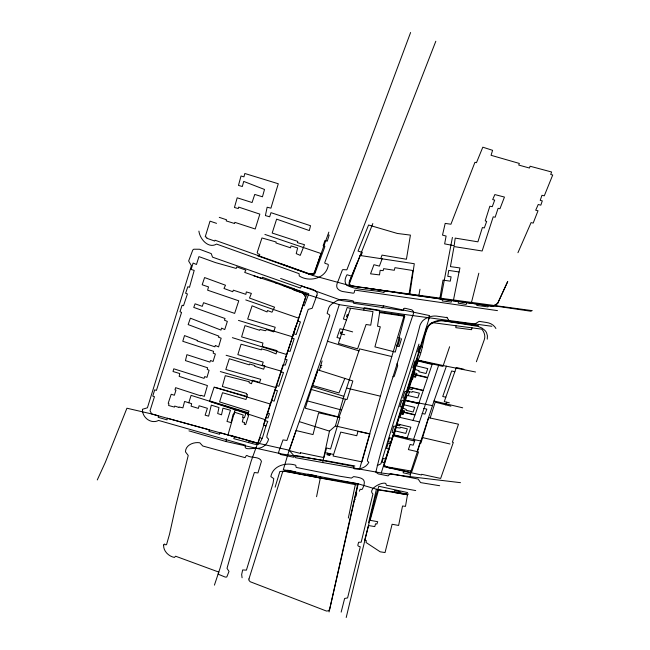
<?xml version="1.0" encoding="UTF-8"?>
<svg xmlns="http://www.w3.org/2000/svg" width="650" height="650" viewBox="0 0 650 650"><rect width="100%" height="100%" fill="white"/><g stroke="black" fill="none" stroke-linecap="round" stroke-linejoin="round"><path stroke-width="0.97" d="M354.868 465.993L327.576 460.972L282.457 454.09L226.046 441.529L226.379 438.742M456.016 325.877L455.796 327.657L471.567 329.696L472.03 327.779M379.291 312.309L379.567 310.302L364.187 307.71L363.87 309.993M384.288 290.68L384.02 292.541C371.873 289.339 358.215 290.916 346.783 285.277C343.939 282.173 345.061 278.013 347.027 274.739L351.674 276.185L360.279 255.279L361.051 255.507L362.302 252.363L358.036 251.111L368.574 225.022L397.329 233.456L410.426 235.105L406.421 259.261L382.029 255.101L380.811 258.44L382.159 258.781L379.389 266.126L373.945 264.713L370.541 273.829L379.519 274.901L380.152 270.278L383.159 270.66L383.646 268.653L394.306 270.278L394.948 267.67L412.904 270.514L409.004 294.344L352.365 285.911A3.884 3.258 9.3 0 1 349.846 284.424A4.209 3.526 9.2 0 1 349.497 281.588L351.674 276.185M365.454 287.983L409.76 294.645L414.294 263.721L360.149 255.491L349.213 284.31L349.944 285.902L532.261 310.651M487.248 339.154L487.427 335.839L486.712 333.255A9.514 7.719 0.2 0 0 484.51 330.07L481.869 327.998L478.034 326.398L443.731 320.84A17.907 14.56 2.6 0 0 425.433 330.509M442.496 299.179L442.227 300.934L451.222 302.104L451.506 300.479M380.242 312.674L380.348 312L404.105 315.534L403.991 316.184M230.238 435.264L257.839 443.186L289.144 450.206L295.652 457.714L381.257 472.964L410.085 476.637L411.019 471.031L434.005 400.977L446.387 366.202L475.532 371.995M439.814 298.789L442.991 280.085L450.263 281.174L451.1 276.835L447.769 276.364L448.752 270.416L459.062 271.968L459.94 267.938L450.426 266.614L454.025 246.569L482.146 250.989L493.204 216.848L495.162 217.206L498.103 208.317L499.964 208.731L504.457 197.064L494.837 194.577L492.684 199.591L494.691 200.119L492.261 206.676L489.84 206.221L485.225 220.894L486.679 221.382L484.315 227.955L482.398 227.524L477.904 241.832L455.203 238.095L454.171 245.692L444.632 243.88L446.119 236.064L442.504 235.097L445.193 223.397L450.938 224.226L474.939 162.289L476.466 162.687L482.812 147.184L492.586 150.321L491.067 155.301L519.35 163.434L518.724 165.067L529.466 168.033L530.075 166.229L551.598 171.99L550.737 174.501L552.719 175.004L544.294 195.812L541.954 195.293L540.231 200.346L542.295 200.891L540.832 205.164L538.233 204.498L535.706 210.218L538.021 210.754L533.195 223.08L531.082 222.609L517.944 252.712M259.439 256.027L259.74 254.361L258.017 253.866L257.197 252.476L261.958 237.957L276.161 242.003L275.949 242.962L290.517 247.821L291.054 245.887L297.643 247.967L296.221 253.622L300.243 255.369L304.501 244.684L297.383 242.661L297.724 241.402L272.179 233.033L276.624 219.139L309.327 230.563L310.537 225.721L270.985 212.672L269.652 216.799L265.403 215.572L267.134 207.22L270.92 208.171L278.289 183.755L244.822 173.493L243.961 176.832L241.028 175.996L238.469 185.396L242.328 186.509L243.717 181.407L264.509 189.459L262.446 196.796L254.743 194.431L252.07 202.524L237.193 197.803L234.447 207.488L238.282 208.561L238.656 207.09L259.846 214.126L255.214 228.995L234.804 222.341L234.609 223.527L226.216 220.903L226.533 219.781L219.278 217.352M409.004 294.344L418.827 295.75L419.981 289.25M458.502 301.47L458.193 303.168L466.18 304.444L466.619 302.616M440.716 298.992L452.408 237.404M316.875 295.401L317.314 293.118C314.251 287.893 306.564 288.576 301.787 285.878L300.357 288.048L212.542 257.164L211.234 253.606L199.485 249.243L193.814 249.218L192.79 250.014L188.638 261.007L191.409 265.663L147.412 407.794L142.447 409.281C142.025 417.503 151.036 424.409 158.576 420.436L245.578 445.226C242.58 451.254 254.686 447.501 257.457 448.37C262.779 448.216 267.377 444.332 268.564 439.164L266.793 437.239L267.069 435.297L278.947 396.801L295.636 346.84L308.23 309.4L312.146 308.271L316.924 295.295M459.062 271.968L453.343 300.747L418.827 295.75M307.678 475.654L307.97 474.191L316.103 475.727L315.811 477.189M316.566 496.706L320.58 476.726L358.012 483.779L377.666 489.572L408.509 494.13M348.335 518.042L355.582 483.332M287.186 471.794L287.527 470.194L295.271 471.811L294.946 473.257M322.595 462.662L329.469 431.113L335.424 425.913L343.858 396.305L359.572 348.871L391.796 356.549L404.463 314.454L491.839 326.276M359.352 491.246L360.141 489.288L361.871 489.474L362.448 488.946C367.063 479.172 362.806 477.921 353.681 476.596L351.398 478.083L340.34 476.312L296.124 467.399L295.774 465.254C286.398 462.036 272.846 465.473 270.855 476.621L273.788 478.619L273.024 483.291L246.407 570.148L242.669 569.936L241.662 574.519L242.084 577.777M329.071 611.934L358.207 483.836L318.996 477.758L284.993 471.071L279.849 471.518L275.113 487.191M399.652 493.358L400.034 491.684L394.493 490.734L394.111 492.407L407.477 494.764L405.486 506.366L402.529 506.001L398.621 525.452L392.113 524.258L385.044 552.557L380.201 551.817L366.031 542.482L366.34 540.613L364.618 540.426L368.509 525.549L374.782 526.581L375.554 523.794L376.894 524.046L377.707 521.69L370.118 520.325L378.576 489.889L407.428 494.739L407.517 494.309L399.742 492.976M327.478 453.156L327.104 454.781L329.777 455.325L330.159 453.7M368.582 522.673L376.423 489.214M488.215 305.695L487.931 306.865L476.791 305.419L477.116 304.151M409.76 294.645L471.266 303.274L478.823 273.219M243.376 417.544L242.312 421.915L244.538 422.581L244.246 424.247L245.676 424.621L248.682 415.301L247.561 414.919L248.95 411.101L219.586 401.903L222.528 392.714L246.017 399.474L247.447 394.412L246.35 394.282L246.594 393.461L222.332 386.49L225.29 375.684L249.348 381.753L249.064 382.679L251.509 383.719L252.59 380.234L259.529 382.436L260.739 379.332L225.834 369.493L229.296 358.759L249.267 364.861L249.624 364L254.873 365.527L254.662 366.299L263.689 369.192L264.81 365.674L262.186 365.105L263.226 362.115L237.851 354.632L241.077 344.224L261.381 349.863L261.446 348.847L267.548 350.488L276.071 353.933L276.989 350.618L262.259 346.442L262.917 343.005L241.613 336.887L244.977 325.626L259.667 330.289L260 329.485L265.484 330.736L266.614 329.591L273.658 331.858L275.218 327.251L247.682 319.004L252.102 305.793L267.069 311.943L267.434 310.537L271.96 312.203L274.576 307.182L249.494 298.041L251.371 293.402L246.309 291.915L245.879 294.336L233.326 290.176L232.773 291.712L223.974 288.47L225.501 285.228L204.579 277.566L202.191 284.773L208.528 286.926L207.618 290.192L238.761 300.812L234.65 313.389L203.548 302.705L202.28 306.345L195.097 303.81L193.741 307.401L225.054 318.5L224.437 320.174L227.346 321.417L224.746 329.566L221.528 328.104L220.984 330.086L190.385 318.199L188.159 324.602L218.912 336.139L218.359 337.123L221.162 338.203L218.587 346.913L215.288 345.434L214.931 346.816L197.186 340.941L197.373 340.429L184.519 335.587L182.78 341.291L213.533 351.317L213.208 353.194L215.394 354.031L213.062 361.481L210.535 360.514L209.901 362.099L186.891 354.681L185.445 360.612L207.618 367.77L207.204 369.33L209.064 370.297L206.968 377.366L204.718 376.586L204.076 378.357L173.794 368.802L173.014 371.516L179.766 373.539L179.164 376.374L207.423 385.572L204.327 396.346L200.866 395.298L200.688 395.826L175.606 387.676L174.996 389.846L175.963 390.138L174.371 395.241L171.202 394.266L168.204 403.252L168.903 403.553L168.634 405.502L174.428 407.095L174.744 406.071L178.969 407.461L179.083 406.989L182.894 407.867L184.584 401.448L191.644 403.674L191.084 406.185L198.38 408.371L199.087 405.779L207.399 408.298L205.124 415.188L208.626 416.146L211.307 405.137L218.969 407.542L217.685 413.554L221.512 414.814L222.958 408.208L230.441 410.223L226.98 421.436L231.148 422.638L233.082 414.408L233.821 414.7L234.447 412.206L243.214 415.017L242.556 417.381L244.465 417.714L246.025 412.726L191.1 395.371L188.776 402.773M341.169 612.113L344.622 598.471L347.579 597.927L360.043 547.796L360.181 546.715L358.377 546.187L357.784 545.285L358.613 542.23L361.173 542.222L372.946 493.951C367.226 489.507 381.599 481.52 385.783 483.429L386.409 485.257L415.707 490.571M346.206 617.5L375.001 498.558L378.836 486.249L407.648 492.594M446.973 317.623L438.043 316.322A13.569 11.099 3 0 0 429.983 316.769A17.477 14.259 3 0 0 422.573 320.921A26.642 21.702 2.4 0 0 420.022 325.187C407.542 374.814 387.311 422.378 375.854 472.184L378.276 473.907L388.058 475.889L390.455 473.582L418.177 479.066L420.591 482.601L439.668 485.737M359.572 469.097L391.796 356.549M319.353 370.646L322.083 360.953M235.17 409.817L227.963 434.98M404.463 314.454L339.267 304.663L326.341 344.858L289.144 450.206L283.303 469.723L320.58 476.726M403.707 470.925L403.154 472.826L410.053 474.24L410.572 472.501M307.515 400.944L305.305 408.241L339.056 417.105L345.507 399.271L347.043 399.498L352.844 380.981L317.931 369.899L307.515 400.944L341.348 409.971M401.554 338.723L399.181 346.572L397.053 346.084M381.257 472.964L429.398 317.509M295.766 326.032L292.736 335.595M402.984 408.151L405.446 400.571L418.836 403.756L415.106 414.716L401.854 411.564L402.984 408.151L406.372 409.5L406.104 410.312L413.148 411.986L414.716 407.339L404.048 404.804M432.827 364.089L417.69 360.401L390.593 443.682L388.245 443.146L386.555 448.451L388.976 449.012L384.377 463.117L384.426 464.888L385.401 466.139L389.293 468L391.024 467.919L411.45 472.696M417.162 451.612L419.989 442.764L420.981 442.975L428.626 417.674L458.486 424.214L452.368 442.171L453.334 442.382L440.651 478.433L421.663 474.297L421.444 474.971L411.418 472.786L418.527 451.921L408.387 449.589L410.093 444.462L413.197 445.177L414.846 440.237L413.384 439.904L438.612 365.406L442.934 366.421L449.613 346.743M266.053 425.937L263.388 425.149L283.132 364.609L285.261 365.186L287.129 359.767L284.984 359.149L306.67 294.401L293.751 290.079L294.166 288.787L262.429 277.29L261.909 278.558L244.693 272.407L245.854 270.116L236.73 266.906L236.21 268.442L215.459 262.584L198.949 256.62L196.471 264.461L193.091 263.063L191.132 269.425L194.196 270.416L189.475 287.324L187.826 286.715L185.599 293.28L187.428 293.938L183.511 305.687L182.081 305.273L179.977 311.724L181.561 312.431L156.414 390.423L154.692 389.829L152.758 396.142L154.472 396.679L150.028 410.751L151.694 413.969L158.389 415.797L158.21 417.341L167.026 419.859L167.351 418.234L209.3 429.837L208.853 431.324L219.521 434.281L219.928 432.624L234.488 436.832L233.773 438.669L255.466 444.405L258.537 444.332C264.087 438.149 264.046 428.716 267.841 421.427L264.908 420.501M430.211 417.942L435.199 402.139L450.889 406.161M97.281 479.936L105.332 462.321L126.921 408.224L151.052 413.798L257.839 443.186L305.638 296.936L303.168 293.207L275.308 282.766M418.957 344.11L394.006 420.907L380.868 463.872L377.236 465.587M399.986 417.43L401.164 413.855L403.252 414.351L403.894 412.425L414.984 415.058L413.067 420.306M417.918 360.36C423.646 349.18 422.874 335.311 429.406 324.724A6.695 5.476 3 0 1 432.591 322.636L481.804 329.152A17.16 13.918 0.9 0 1 484.469 334.181A14.609 11.846 0.7 0 1 484.209 339.909L476.385 361.749M395.029 430.852L394.615 433.704L394.071 433.574L393.656 434.809L407.127 438.124L410.865 427.148L397.361 423.946L395.029 430.852L405.803 433.404L407.347 428.862L400.416 427.221L400.148 428.041L396.183 427.505M409.386 392.121L409.533 391.682L412.027 392.275L412.295 391.487L419.404 393.177L417.804 397.889L407.168 395.363L405.567 400.221L418.852 403.374L423.158 390.666L409.378 387.384L407.932 391.771L409.386 392.121L408.208 395.606M416.479 374.774L416.902 373.498L414.123 372.84M399.986 424.564L399.604 425.726L396.979 425.108M404.129 412.108L404.544 410.857L402.269 410.321M412.596 388.148L412.116 389.586L408.907 388.822M343.184 329.225L338.382 343.371L357.589 348.847L366.088 324.496L370.736 325.187L372.994 311.586L350.602 308.214L343.184 329.225L352.649 331.906M432.112 364.447L427.684 377.447L413.701 374.116L415.261 369.387L419.112 370.866L418.811 371.751L426.051 373.514L427.749 368.615L416.496 365.877L418.104 361.026L432.656 364.577M257.701 443.137L251.176 461.061L220.074 568.206L214.419 585.13M328.851 232.131L314.104 273.081L312.366 273.918L308.596 273.812L280.906 263.794M324.683 247.13L314.974 273.341A2.218 1.861 12.7 0 1 313.877 274.398A3.981 3.348 12.8 0 1 311.61 274.592L214.996 240.207L214.711 241.053L206.611 238.184L206.862 237.356L205.221 236.811L210.023 221.162L216.531 223.348M410.605 32.5L324.773 262.592A0.821 0.691 11.8 0 0 325.398 263.486L327.608 264.152A1.178 0.991 11.6 0 1 328.299 265.371C326.04 278.428 309.489 282.62 299.268 275.982L299.098 273.658L216.572 244.067C208.301 249.047 199.786 238.842 198.9 231.099M445.705 404.836L446.696 402.196M248.446 442.691L248.991 441.261L257.92 443.389L259.919 437.58L261.966 438.571M435.817 41.251L346.856 269.831L343.704 269.661A1.154 0.975 10.2 0 0 342.266 270.238L337.399 282.888A9.376 7.849 9.8 0 0 336.903 287.251A6.094 5.094 10 0 0 339.885 290.461A8.531 7.15 9.9 0 0 343.379 291.623L352.974 293.158A1.259 1.048 9.2 0 0 354.274 292.338L354.583 290.68A0.829 0.699 9 0 1 355.249 290.176L497.494 310.627M360.149 255.491L372.832 223.543M428.269 319.02L429.65 315.599L383.776 305.914L342.103 300.633L280.629 278.428M356.98 262.917L349.359 281.686L349.213 284.31L349.838 285.626L358.516 287.048M344.874 378.324L338.959 392.933L312.593 385.434M382.046 308.1L383.776 305.914M471.266 303.274L492.83 306.321L497.599 303.485L507.723 281.499L497.616 303.542L492.879 306.248L453.334 300.747M492.83 306.321L496.405 306.174L531.196 311.277M308.157 273.788L312.366 273.918L314.519 272.919L320.97 253.508L264.899 234.431M460.501 482.674L410.085 476.637M349.838 285.626L313.227 275.592L257.79 255.889M383.638 466.237L411.019 471.031M396.061 426.562L393.673 426.108L392.113 432.364L394.087 432.746M404.105 400.205L432.656 405.681M385.718 458.997L383.029 458.486L382.119 462.134L384.548 462.597M356.07 492.814L356.761 492.952L356.037 496.275L355.282 496.129M354.469 499.484L355.192 499.631M327.275 454.049L329.956 454.602M327.186 454.415L329.867 454.959M396.598 345.093L398.011 345.394L400.116 338.016L398.694 337.707M416.496 359.824L446.387 366.202M393.404 435.061L420.989 441.058M326.202 452.847L333.336 454.415M392.275 438.425L389.553 437.799L388.326 441.724L391.024 442.333M410.735 472.737L383.687 466.611L426.757 328.088C429.772 322.327 436.865 319.857 443.056 320.678L478.546 325.674M335.424 425.913L369.826 433.851M399.059 417.194L419.404 421.891M342.509 332.434L340.697 332.02L340.259 333.686L344.711 334.774M422.126 413.441L424.938 414.099L426.823 409.142L423.816 408.444M422.273 437.531L450.036 443.999M422.337 346.938L419.429 346.247L417.723 351.739L420.184 352.324M445.835 397.223L442.739 396.492L451.652 370.979L454.846 371.735M449.337 402.813L444.275 401.627L456.341 367.494L463.872 369.273M402.431 407.225L399.872 406.616L401.968 400.229L404.519 400.839M417.284 361.668L414.944 361.099L412.783 367.819L415.139 368.387M407.444 391.901L404.918 391.3L402.821 397.816L405.316 398.409M434.005 400.977L462.678 407.818M346.954 388.148L380.088 396.11M320.824 365.406L321.872 365.666M320.385 366.966L321.433 367.217M417.625 360.287L438.612 365.406M303.168 293.207L339.267 304.663M343.021 329.493L340.056 328.762L336.984 337.496L340.023 338.349M393.112 435.736L414.586 441.09M274.893 389.935L277.444 390.642L274.154 401.139L271.473 400.392M350.456 308.409L347.222 307.499L343.379 318.988L346.409 319.865M299.423 421.671L329.469 431.113M317.127 372.239L315.502 376.951M314.998 378.43L313.146 383.801M246.878 396.435L214.118 387.108L209.625 400.896L248.349 412.758M226.119 355.274L281.369 371.158M311.171 389.415L345.507 399.271M188.955 430.861L226.046 441.529M291.891 338.098L294.149 338.748L290.03 351.431L287.731 350.764M220.318 371.564L275.99 387.619M267.353 413.018L269.449 413.619L267.995 417.999L265.915 417.398M297.481 321.027L300.438 321.896L296.14 334.523L293.337 333.678M280.841 371.751L283.498 372.539L278.801 386.303L276.323 385.572M348.303 314.982L347.206 314.657L346.466 316.688L347.62 317.029M214.719 387.335L270.619 404.113M238.477 320.393L292.606 336.846M324.967 246.334L323.156 245.781L324.943 240.508L327.267 241.174L329.16 235.129L328.689 234.918M311.894 386.514L343.858 396.305M327.373 341.209L359.084 350.927M232.367 337.659L286.804 354.567M302.851 305.338L304.257 305.793L308.766 293.727L294.117 288.957M253.451 275.632L276.811 283.294M209.714 401.448L265.484 419.778M245.749 299.918L298.699 318.183M282.563 285.309L302.518 292.24L305.638 296.936M446.786 317.2L449.532 321.254L474.24 324.358L479.188 321.36L486.306 322.457A12.391 10.059 -0.3 0 1 495.901 328.486M397.069 363.781L397.711 365.674L394.331 376.155A1.04 0.829 6.1 0 1 392.982 376.699M248.942 578.979L248.909 580.255L250.185 581.734L326.463 611.049L328.608 610.797L329.664 609.139L357.557 485.038L284.424 471.282L282.644 471.876L248.942 578.979M163.654 545.009C163.109 551.038 168.919 556.538 174.493 557.432L175.557 556.197L218.79 572.089L218.181 574.194L225.282 577.102L226.777 577.013L229.011 571.415L227.012 568.336L252.395 478.619L254.361 472.517L257.952 472.932L261.454 461.313C259.61 455.967 251.006 458.404 247.162 455.585L246.326 455.536L245.148 457.665L202.768 446.006L199.786 442.788C193.814 441.764 185.551 444.868 185.461 451.848L188.224 455.463L175.874 505.456L169.52 534.251L166.554 544.602L165.799 544.863L164.352 544.05L163.654 545.009M300.511 452.717L300.454 453.448L289.299 450.621L296.067 430.536L313.016 434.566L318.614 412.815L339.926 417.503L330.558 448.955L326.576 448.012L323.919 457.592L300.511 452.717M403.691 309.002L403.528 310.18L402.797 310.464L354.055 303.355A0.853 0.707 9 0 1 353.389 302.616L353.511 301.827A1.056 0.878 9.1 0 0 352.641 300.763L344.882 299.463A18.866 15.519 9.5 0 0 336.749 300.771L332.345 303.558L329.948 305.703L328.721 307.816L327.121 313.381L329.542 314.892L329.81 315.762L303.282 393.981L286.934 440.456L283.002 439.92L278.688 451.937L278.972 453.148L280.637 454.521L293.678 457.251L294.905 455.528L295.783 455.447L353.722 466.416L354.112 468.731C359.539 469.958 366.364 467.464 368.826 462.288L367.559 461.199L367.404 460.102L371.995 443.593L404.544 340.129L413.481 313.454A4.266 3.526 4.8 0 0 411.775 309.847L405.088 308.279A1.202 0.991 5.1 0 0 403.691 309.002M379.624 312.569L377.504 326.194L380.307 326.812L374.92 346.873L395.281 352.064L404.787 316.29L379.624 312.569M357.979 431.356L356.761 435.719L340.746 432.104L333.101 456.024L361.952 461.866L369.858 433.989L357.979 431.356M411.938 379.584L409.484 387.026L423.28 390.309L427.554 377.829L416.227 375.131L415.545 377.179L413.376 376.667L412.376 379.689L411.938 379.584M401.798 411.929L401.269 413.538L402.943 413.936L403.479 412.327L401.798 411.929M414.058 374.611L413.489 376.334L415.228 376.748L415.805 375.026L414.058 374.611"/></g></svg>
